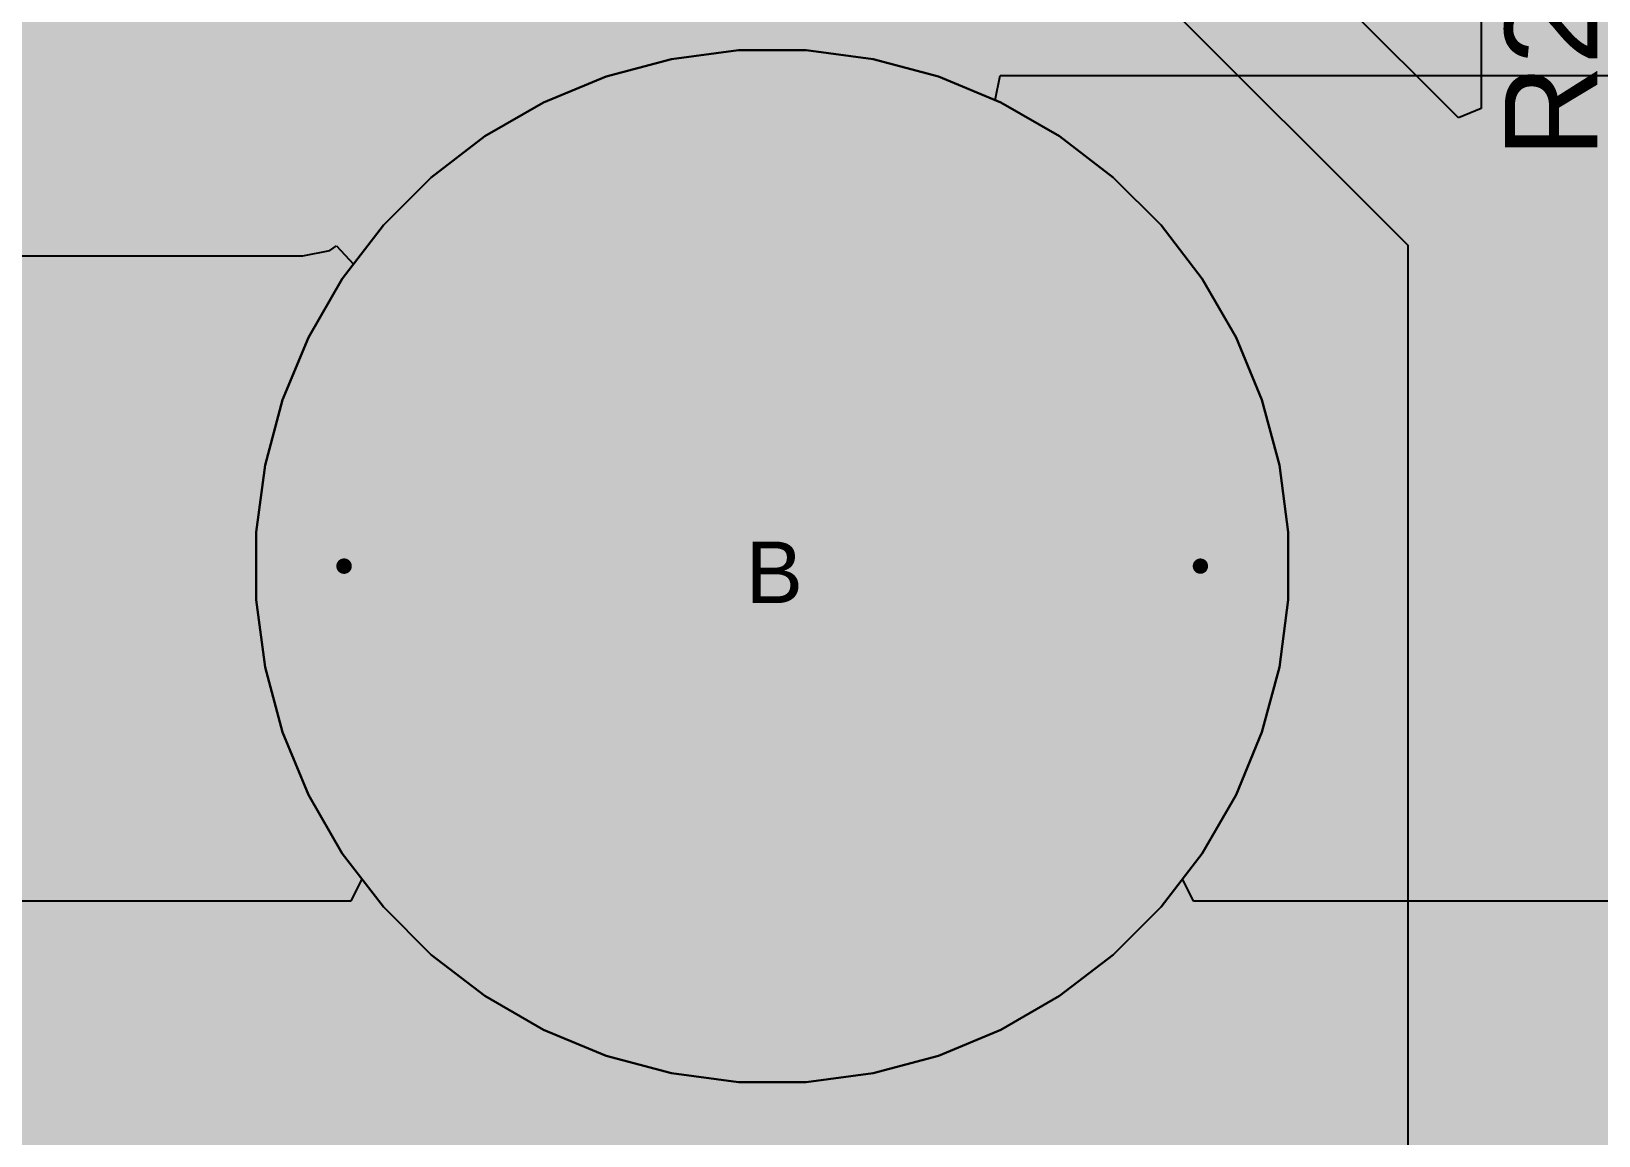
# Model space of a CAD drawing. Header units: inches. Extents: x -36 to 349, y -11 to 240.
# Drawn here: x 130.73 to 143.64, y 81.39 to 90.49 of the extents above; entities that cross this region are included whole.
import ezdxf

# ---------------------------------------------------------------- set-up
doc = ezdxf.new("R2010")
doc.units = ezdxf.units.IN
for name, color, linetype in [('Bottom Layer', 5, 'Continuous'), ('Bottom Solder', 6, 'Continuous'), ('Drill Drawing', 1, 'Continuous'), ('Layer 1', 16, 'Continuous'), ('Layer 2', 76, 'Continuous'), ('Multi-Layer', 9, 'Continuous'), ('Pad Holes', 156, 'Continuous'), ('Top Layer', 1, 'Continuous'), ('Top Overlay', 2, 'Continuous'), ('Top Solder', 216, 'Continuous')]:
    doc.layers.add(name, color=color, linetype=linetype)
doc.styles.add('Arial', font='', dxfattribs={"height": 0.2})
doc.styles.get('Arial').set_extended_font_data('Arial')

# ---------------------------------------------------------------- blocks, each defined once
blk = doc.blocks.new('SMTSO30100CTJ__3')
at = {"layer": 'Bottom Solder'}
h = blk.add_hatch(color=6, dxfattribs=at)
edge = h.paths.add_edge_path()
edge.add_arc((0, 0), 0.102, 0, 360)
at = {"layer": 'Pad Holes'}
h = blk.add_hatch(color=7, dxfattribs=at)
edge = h.paths.add_edge_path()
edge.add_arc((0, 0), 2.15, 0, 360)
at = {"layer": 'Top Layer'}
h = blk.add_hatch(color=1, dxfattribs=at)
edge = h.paths.add_edge_path()
edge.add_arc((0, 0), 3.3, 0, 360)
at = {"layer": 'Top Solder'}
h = blk.add_hatch(color=216, dxfattribs=at)
edge = h.paths.add_edge_path()
edge.add_arc((0, 0), 3.402, 0, 360)
at = {"layer": 'Top Overlay'}
for points in [[(3.527, 0, 0.127, 0.127, 1), (-3.527, 0, 0.127, 0.127, 1)], [(-3.559, 0, 0.0635, 0.0635, 1), (-3.495, 0, 0.0635, 0.0635, 1)], [(3.495, 0, 0.0635, 0.0635, 1), (3.558, 0, 0.0635, 0.0635, 1)]]:
    blk.add_lwpolyline(points, format="xyseb", close=True, dxfattribs=at)

msp = doc.modelspace()

# ---------------------------------------------------------------- hatches: boundary and pattern name
at = {"layer": 'Layer 1'}
for points in [[(129.413, 76.454), (144.425, 76.454), (144.425, 91.013), (129.413, 91.013)], [(137.662, 80.95), (137.662, 90.983), (135.79, 90.983), (135.79, 80.95)], [(131.699, 85.25), (141.732, 85.25), (141.732, 87.122), (131.699, 87.122)]]:
    msp.add_hatch(color=16, dxfattribs=at).paths.add_polyline_path(points)

# ---------------------------------------------------------------- linework, layer by layer
at = {"layer": 'Bottom Layer'}
for p, q in [((138.668, 89.92), (138.708, 90.123)), ((138.708, 90.123), (147.042, 90.123)), ((138.714, 89.901), (138.668, 89.92)), ((139.197, 89.623), (138.714, 89.901)), ((139.639, 89.283), (139.197, 89.623)), ((140.033, 88.889), (139.639, 89.283)), ((140.372, 88.447), (140.033, 88.889)), ((133.187, 88.682), (133.242, 88.719)), ((133.242, 88.719), (133.383, 88.569)), ((105.963, 88.638), (132.964, 88.638)), ((132.964, 88.638), (133.187, 88.682)), ((133.383, 88.569), (133.289, 88.447)), ((133.289, 88.447), (133.011, 87.965)), ((140.651, 87.965), (140.372, 88.447)), ((133.011, 87.965), (132.798, 87.45)), ((140.864, 87.45), (140.651, 87.965)), ((132.798, 87.45), (132.653, 86.912)), ((141.008, 86.912), (140.864, 87.45)), ((132.653, 86.912), (132.581, 86.36)), ((141.081, 86.36), (141.008, 86.912)), ((132.581, 86.36), (132.581, 85.803)), ((141.081, 85.803), (141.081, 86.36)), ((132.581, 85.803), (132.653, 85.25)), ((141.008, 85.25), (141.081, 85.803)), ((132.653, 85.25), (132.798, 84.712)), ((140.864, 84.712), (141.008, 85.25)), ((132.798, 84.712), (133.011, 84.197)), ((140.651, 84.197), (140.864, 84.712)), ((133.011, 84.197), (133.289, 83.715)), ((140.372, 83.715), (140.651, 84.197)), ((133.289, 83.715), (133.451, 83.504)), ((140.21, 83.504), (140.372, 83.715)), ((133.451, 83.504), (133.361, 83.322)), ((140.3, 83.322), (140.21, 83.504)), ((133.361, 83.322), (129.855, 83.322)), ((152.001, 83.322), (140.3, 83.322))]:
    msp.add_line(p, q, dxfattribs=at)
for points in [[(132.337, 90.409, 0.254, 0.254, 0), (134.265, 92.337, 0.254, 0.254, 0)], [(132.626, 89.845, 0.254, 0.254, 0), (134.348, 91.567, 0.254, 0.254, 0)], [(132.964, 89.221, 0.381, 0.381, 0), (134.449, 90.706, 0.381, 0.381, 0)], [(104.37, 90.409, 0.254, 0.254, 0), (132.337, 90.409, 0.254, 0.254, 0)], [(104.974, 89.845, 0.254, 0.254, 0), (132.626, 89.845, 0.254, 0.254, 0)], [(105.722, 89.221, 0.381, 0.381, 0), (132.964, 89.221, 0.381, 0.381, 0)], [(129.641, 82.804, 0.254, 0.254, 0), (152.001, 82.804, 0.254, 0.254, 0)], [(129.35, 82.271, 0.254, 0.254, 0), (151.735, 82.271, 0.254, 0.254, 0)], [(129.067, 81.661, 0.254, 0.254, 0), (151.481, 81.661, 0.254, 0.254, 0)]]:
    msp.add_lwpolyline(points, format="xyseb", dxfattribs=at)
for points in [[(132.273, 90.409, 0.127, 0.127, 1), (132.4, 90.409, 0.127, 0.127, 1)], [(132.273, 90.409, 0.127, 0.127, 1), (132.4, 90.409, 0.127, 0.127, 1)], [(132.562, 89.845, 0.127, 0.127, 1), (132.689, 89.845, 0.127, 0.127, 1)], [(132.562, 89.845, 0.127, 0.127, 1), (132.689, 89.845, 0.127, 0.127, 1)], [(132.869, 89.221, 0.191, 0.191, 1), (133.059, 89.221, 0.191, 0.191, 1)], [(132.869, 89.221, 0.191, 0.191, 1), (133.059, 89.221, 0.191, 0.191, 1)]]:
    msp.add_lwpolyline(points, format="xyseb", close=True, dxfattribs=at)
at = {"layer": 'Layer 1'}
for p, q in [((136, 90.258), (135.462, 90.114)), ((136.552, 90.331), (136, 90.258)), ((137.109, 90.331), (136.552, 90.331)), ((137.662, 90.258), (137.109, 90.331)), ((138.2, 90.114), (137.662, 90.258)), ((135.462, 90.114), (134.947, 89.901)), ((138.714, 89.901), (138.2, 90.114)), ((134.947, 89.901), (134.464, 89.623)), ((139.197, 89.623), (138.714, 89.901)), ((134.464, 89.623), (134.022, 89.283)), ((139.639, 89.283), (139.197, 89.623)), ((134.022, 89.283), (133.629, 88.889)), ((140.033, 88.889), (139.639, 89.283)), ((133.629, 88.889), (133.289, 88.447)), ((140.372, 88.447), (140.033, 88.889)), ((133.289, 88.447), (133.011, 87.965)), ((140.651, 87.965), (140.372, 88.447)), ((133.011, 87.965), (132.798, 87.45)), ((140.864, 87.45), (140.651, 87.965)), ((132.798, 87.45), (132.653, 86.912)), ((141.008, 86.912), (140.864, 87.45)), ((132.653, 86.912), (132.581, 86.36)), ((141.081, 86.36), (141.008, 86.912)), ((132.581, 86.36), (132.581, 85.803)), ((141.081, 85.803), (141.081, 86.36)), ((132.581, 85.803), (132.653, 85.25)), ((141.008, 85.25), (141.081, 85.803)), ((132.653, 85.25), (132.798, 84.712)), ((140.864, 84.712), (141.008, 85.25)), ((132.798, 84.712), (133.011, 84.197)), ((140.651, 84.197), (140.864, 84.712)), ((133.011, 84.197), (133.289, 83.715)), ((140.372, 83.715), (140.651, 84.197)), ((133.289, 83.715), (133.629, 83.273)), ((140.033, 83.273), (140.372, 83.715)), ((133.629, 83.273), (134.022, 82.879)), ((139.639, 82.879), (140.033, 83.273)), ((134.022, 82.879), (134.464, 82.54)), ((139.197, 82.54), (139.639, 82.879)), ((134.464, 82.54), (134.947, 82.261)), ((138.714, 82.261), (139.197, 82.54)), ((134.947, 82.261), (135.462, 82.048)), ((138.2, 82.048), (138.714, 82.261)), ((135.462, 82.048), (136, 81.904)), ((137.662, 81.904), (138.2, 82.048)), ((136, 81.904), (136.552, 81.831)), ((137.109, 81.831), (137.662, 81.904)), ((136.552, 81.831), (137.109, 81.831))]:
    msp.add_line(p, q, dxfattribs=at)
at = {"layer": 'Layer 2'}
for p, q in [((136, 90.258), (135.462, 90.114)), ((136.552, 90.331), (136, 90.258)), ((137.109, 90.331), (136.552, 90.331)), ((137.662, 90.258), (137.109, 90.331)), ((138.2, 90.114), (137.662, 90.258)), ((135.462, 90.114), (134.947, 89.901)), ((138.714, 89.901), (138.2, 90.114)), ((134.947, 89.901), (134.464, 89.623)), ((139.197, 89.623), (138.714, 89.901)), ((134.464, 89.623), (134.022, 89.283)), ((139.639, 89.283), (139.197, 89.623)), ((134.022, 89.283), (133.629, 88.889)), ((140.033, 88.889), (139.639, 89.283)), ((133.629, 88.889), (133.289, 88.447)), ((140.372, 88.447), (140.033, 88.889)), ((133.289, 88.447), (133.011, 87.965)), ((140.651, 87.965), (140.372, 88.447)), ((133.011, 87.965), (132.798, 87.45)), ((140.864, 87.45), (140.651, 87.965)), ((132.798, 87.45), (132.653, 86.912)), ((141.008, 86.912), (140.864, 87.45)), ((132.653, 86.912), (132.581, 86.36)), ((141.081, 86.36), (141.008, 86.912)), ((132.581, 86.36), (132.581, 85.803)), ((141.081, 85.803), (141.081, 86.36)), ((132.581, 85.803), (132.653, 85.25)), ((141.008, 85.25), (141.081, 85.803)), ((132.653, 85.25), (132.798, 84.712)), ((140.864, 84.712), (141.008, 85.25)), ((132.798, 84.712), (133.011, 84.197)), ((140.651, 84.197), (140.864, 84.712)), ((133.011, 84.197), (133.289, 83.715)), ((140.372, 83.715), (140.651, 84.197)), ((133.289, 83.715), (133.629, 83.273)), ((140.033, 83.273), (140.372, 83.715)), ((133.629, 83.273), (134.022, 82.879)), ((139.639, 82.879), (140.033, 83.273)), ((134.022, 82.879), (134.464, 82.54)), ((139.197, 82.54), (139.639, 82.879)), ((134.464, 82.54), (134.947, 82.261)), ((138.714, 82.261), (139.197, 82.54)), ((134.947, 82.261), (135.462, 82.048)), ((138.2, 82.048), (138.714, 82.261)), ((135.462, 82.048), (136, 81.904)), ((137.662, 81.904), (138.2, 82.048)), ((136, 81.904), (136.552, 81.831)), ((137.109, 81.831), (137.662, 81.904)), ((136.552, 81.831), (137.109, 81.831))]:
    msp.add_line(p, q, dxfattribs=at)
at = {"layer": 'Multi-Layer'}
for p, q in [((135.462, 90.114), (136, 90.258)), ((136, 90.258), (136.552, 90.331)), ((136.552, 90.331), (136.831, 90.331)), ((136.831, 90.331), (137.109, 90.331)), ((137.109, 90.331), (137.662, 90.258)), ((137.662, 90.258), (138.2, 90.114)), ((134.947, 89.901), (135.462, 90.114)), ((138.2, 90.114), (138.714, 89.901)), ((134.464, 89.623), (134.947, 89.901)), ((138.714, 89.901), (139.197, 89.623)), ((134.022, 89.283), (134.464, 89.623)), ((139.197, 89.623), (139.639, 89.283)), ((133.629, 88.889), (134.022, 89.283)), ((139.639, 89.283), (140.033, 88.889)), ((133.289, 88.447), (133.629, 88.889)), ((140.033, 88.889), (140.372, 88.447)), ((133.011, 87.965), (133.289, 88.447)), ((140.372, 88.447), (140.651, 87.965)), ((132.798, 87.45), (133.011, 87.965)), ((140.651, 87.965), (140.864, 87.45)), ((132.653, 86.912), (132.798, 87.45)), ((140.864, 87.45), (141.008, 86.912)), ((132.581, 86.36), (132.653, 86.912)), ((141.008, 86.912), (141.081, 86.36)), ((132.581, 86.081), (132.581, 86.36)), ((141.081, 86.36), (141.081, 86.081)), ((132.581, 85.803), (132.581, 86.081)), ((141.081, 86.081), (141.081, 85.803)), ((132.653, 85.25), (132.581, 85.803)), ((141.081, 85.803), (141.008, 85.25)), ((132.798, 84.712), (132.653, 85.25)), ((141.008, 85.25), (140.864, 84.712)), ((133.011, 84.197), (132.798, 84.712)), ((140.864, 84.712), (140.651, 84.197)), ((133.289, 83.715), (133.011, 84.197)), ((140.651, 84.197), (140.372, 83.715)), ((133.629, 83.273), (133.289, 83.715)), ((140.372, 83.715), (140.033, 83.273)), ((134.022, 82.879), (133.629, 83.273)), ((140.033, 83.273), (139.639, 82.879)), ((134.464, 82.54), (134.022, 82.879)), ((139.639, 82.879), (139.197, 82.54)), ((134.947, 82.261), (134.464, 82.54)), ((139.197, 82.54), (138.714, 82.261)), ((135.462, 82.048), (134.947, 82.261)), ((138.714, 82.261), (138.2, 82.048)), ((136, 81.904), (135.462, 82.048)), ((138.2, 82.048), (137.662, 81.904)), ((136.552, 81.831), (136, 81.904)), ((137.662, 81.904), (137.109, 81.831)), ((136.831, 81.831), (136.552, 81.831)), ((136.831, 81.831), (136.831, 81.831)), ((137.109, 81.831), (136.831, 81.831))]:
    msp.add_line(p, q, dxfattribs=at)
at = {"layer": 'Top Layer'}
for p, q in [((142.671, 91.719), (142.671, 89.851)), ((139.622, 91.169), (142.065, 88.726)), ((142.483, 89.773), (141.548, 90.709)), ((136, 90.258), (135.462, 90.114)), ((136.552, 90.331), (136, 90.258)), ((137.109, 90.331), (136.552, 90.331)), ((137.662, 90.258), (137.109, 90.331)), ((138.2, 90.114), (137.662, 90.258)), ((135.462, 90.114), (134.947, 89.901)), ((138.714, 89.901), (138.2, 90.114)), ((134.947, 89.901), (134.464, 89.623)), ((139.197, 89.623), (138.714, 89.901)), ((142.671, 89.851), (142.483, 89.773)), ((134.464, 89.623), (134.022, 89.283)), ((139.639, 89.283), (139.197, 89.623)), ((134.022, 89.283), (133.629, 88.889)), ((140.033, 88.889), (139.639, 89.283)), ((133.629, 88.889), (133.289, 88.447)), ((140.372, 88.447), (140.033, 88.889)), ((142.065, 88.726), (142.065, 73.275)), ((133.289, 88.447), (133.011, 87.965)), ((140.651, 87.965), (140.372, 88.447)), ((133.011, 87.965), (132.798, 87.45)), ((140.864, 87.45), (140.651, 87.965)), ((132.798, 87.45), (132.653, 86.912)), ((141.008, 86.912), (140.864, 87.45)), ((132.653, 86.912), (132.581, 86.36)), ((141.081, 86.36), (141.008, 86.912)), ((132.581, 86.36), (132.581, 85.803)), ((141.081, 85.803), (141.081, 86.36)), ((132.581, 85.803), (132.653, 85.25)), ((141.008, 85.25), (141.081, 85.803)), ((132.653, 85.25), (132.798, 84.712)), ((140.864, 84.712), (141.008, 85.25)), ((132.798, 84.712), (133.011, 84.197)), ((140.651, 84.197), (140.864, 84.712)), ((133.011, 84.197), (133.289, 83.715)), ((140.372, 83.715), (140.651, 84.197)), ((133.289, 83.715), (133.629, 83.273)), ((140.033, 83.273), (140.372, 83.715)), ((133.629, 83.273), (134.022, 82.879)), ((139.639, 82.879), (140.033, 83.273)), ((134.022, 82.879), (134.464, 82.54)), ((139.197, 82.54), (139.639, 82.879)), ((134.464, 82.54), (134.947, 82.261)), ((138.714, 82.261), (139.197, 82.54)), ((134.947, 82.261), (135.462, 82.048)), ((138.2, 82.048), (138.714, 82.261)), ((135.462, 82.048), (136, 81.904)), ((137.662, 81.904), (138.2, 82.048)), ((136, 81.904), (136.552, 81.831)), ((137.109, 81.831), (137.662, 81.904)), ((136.552, 81.831), (137.109, 81.831))]:
    msp.add_line(p, q, dxfattribs=at)
for points in [[(139.988, 91.535, 0.254, 0.254, 0), (142.583, 88.941, 0.254, 0.254, 0)], [(143.189, 73.939, 0.254, 0.254, 0), (143.189, 91.592, 0.254, 0.254, 0)], [(142.583, 73.275, 0.254, 0.254, 0), (142.583, 88.941, 0.254, 0.254, 0)]]:
    msp.add_lwpolyline(points, format="xyseb", dxfattribs=at)
msp.add_lwpolyline([(142.519, 88.941, 0.127, 0.127, 1), (142.646, 88.941, 0.127, 0.127, 1)], format="xyseb", close=True, dxfattribs=at)
msp.add_lwpolyline([(142.519, 88.941, 0.127, 0.127, 1), (142.646, 88.941, 0.127, 0.127, 1)], format="xyseb", close=True, dxfattribs=at)
at = {"layer": 'Top Overlay'}
for points in [[(141.081, 86.081, 0.254, 0.254, 1), (132.581, 86.081, 0.254, 0.254, 1)], [(132.517, 86.081, 0.127, 0.127, 1), (132.644, 86.081, 0.127, 0.127, 1)], [(141.017, 86.081, 0.127, 0.127, 1), (141.144, 86.081, 0.127, 0.127, 1)]]:
    msp.add_lwpolyline(points, format="xyseb", close=True, dxfattribs=at)

# ---------------------------------------------------------------- block references
msp.add_blockref('SMTSO30100CTJ__3', (136.831, 86.081))

# ---------------------------------------------------------------- texts
at = {"layer": 'Drill Drawing', "style": 'Arial'}
msp.add_text('B', height=0.508, dxfattribs=at).set_placement((136.611, 85.776))
at = {"layer": 'Top Overlay', "style": 'Arial'}
msp.add_text('R28', height=0.762, rotation=90, dxfattribs=at).set_placement((143.627, 89.443))

doc.saveas('drawing.dxf')
